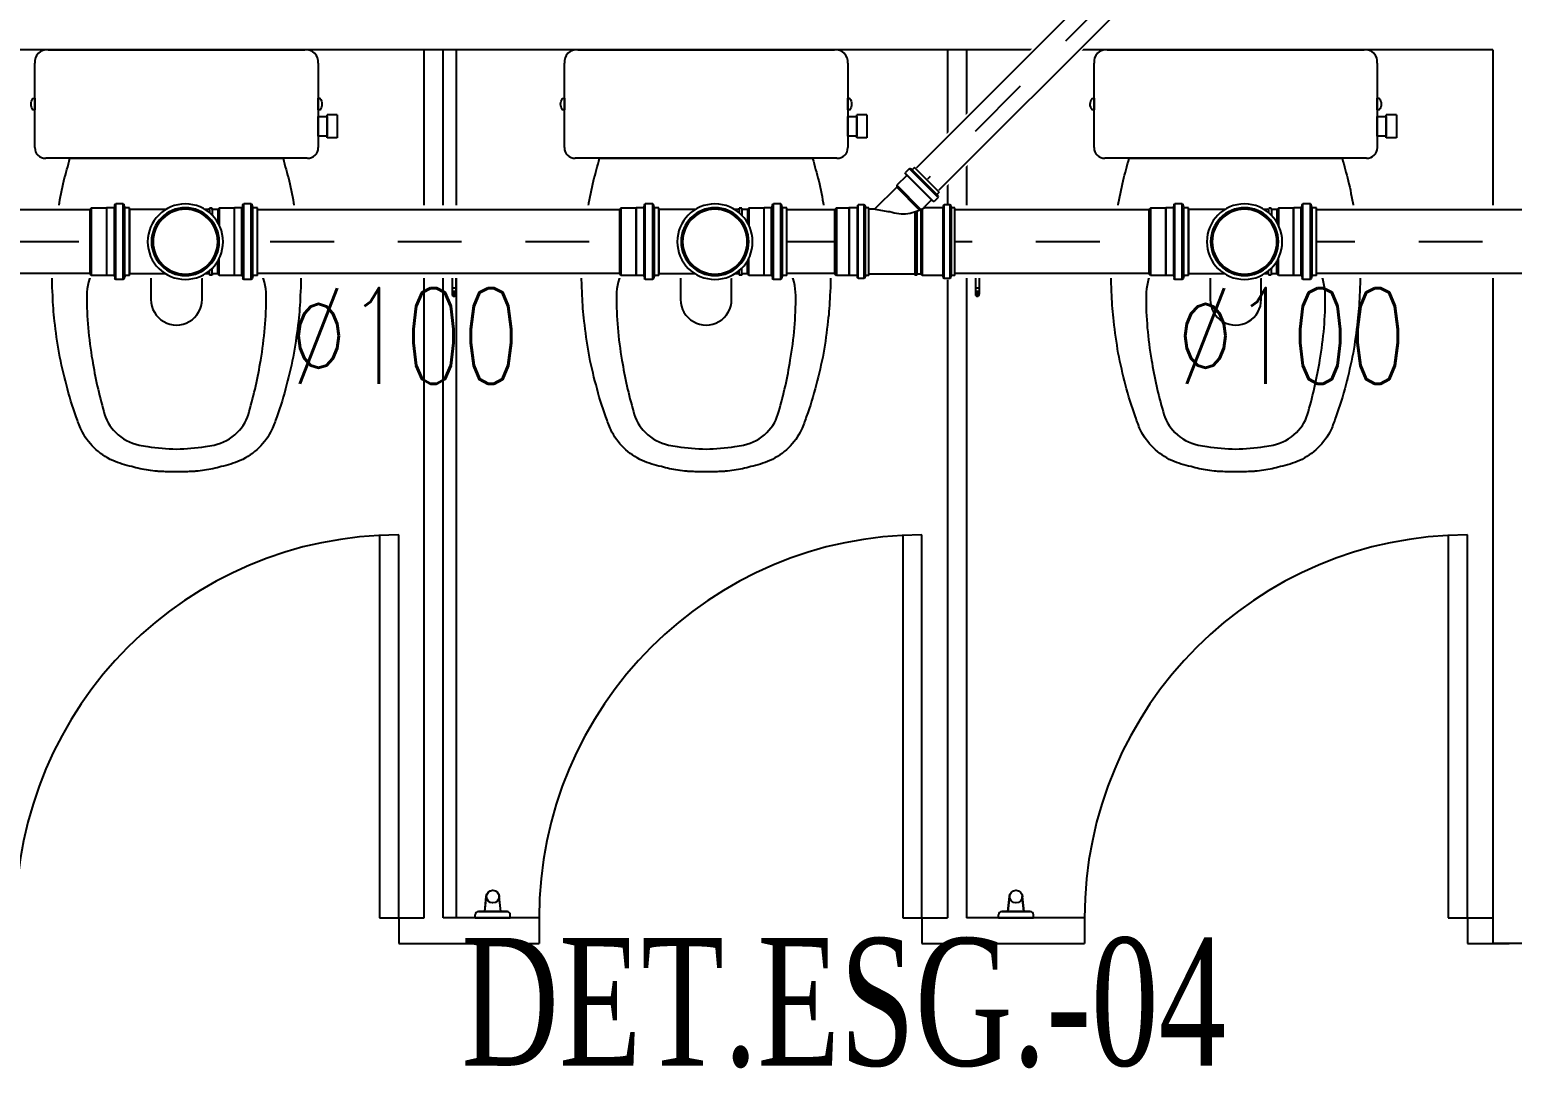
# Model space of a CAD drawing. Header units: inches. Extents: x 542787 to 543192, y 9574025 to 9574373.
# Drawn here: x 543039.103 to 543041.426, y 9574108.104 to 9574109.732 of the extents above; entities that cross this region are included whole.
import ezdxf
from ezdxf.enums import TextEntityAlignment as Align

# ---------------------------------------------------------------- set-up
doc = ezdxf.new("R2010")
doc.units = ezdxf.units.IN
doc.header["$MEASUREMENT"] = 0
doc.linetypes.add('DASHDOT', pattern=[1, 0.5, -0.25, 0, -0.25])
for name, color, linetype in [('EIXO', 8, 'Continuous'), ('I-ARQ', 8, 'Continuous'), ('I-ESGOTO', 6, 'Continuous'), ('I-NORMO_INST', 4, 'Continuous')]:
    doc.layers.add(name, color=color, linetype=linetype)
doc.styles.add('125', font='ROMANS.SHX', dxfattribs={"width": 0.7, "height": 0.25})
doc.styles.add('TITULO', font='times.ttf')

# ---------------------------------------------------------------- blocks, each defined once
blk = doc.blocks.new('*U158')
at = {"color": 2}
blk.add_wipeout([(0.0201, 0.0201), (1.4558, -1.4155), (1.4155, -1.4558), (-0.0201, -0.0201)], dxfattribs=at)
for p, q in [((0.0177, 0.0177), (1.4533, -1.418)), ((-0.0177, -0.0177), (1.418, -1.4533))]:
    blk.add_line(p, q)
at = {"layer": 'EIXO', "linetype": 'DASHDOT', "ltscale": 0.01}
blk.add_line((0, 0), (1.4356, -1.4356), dxfattribs=at)
blk = doc.blocks.new('*U162')
at = {"color": 2}
blk.add_wipeout([(0, 0.0569), (1.8134, 0.0569), (1.8134, -0.0569), (0, -0.0569)], dxfattribs=at)
for p, q in [((0, 0.05), (1.8134, 0.05)), ((0, -0.05), (1.8134, -0.05))]:
    blk.add_line(p, q)
at = {"layer": 'EIXO', "linetype": 'DASHDOT', "ltscale": 0.01}
blk.add_line((0, 0), (1.8134, 0), dxfattribs=at)
blk = doc.blocks.new('*U163')
at = {"color": 2}
blk.add_wipeout([(0, 0.0569), (5.4573, 0.0569), (5.4573, -0.0569), (0, -0.0569)], dxfattribs=at)
for p, q in [((0, 0.05), (5.4573, 0.05)), ((0, -0.05), (5.4573, -0.05))]:
    blk.add_line(p, q)
at = {"layer": 'EIXO', "linetype": 'DASHDOT', "ltscale": 0.01}
blk.add_line((0, 0), (5.4573, 0), dxfattribs=at)
blk = doc.blocks.new('A$C125A11A8')
for p, q in [((0, -0.0531), (0, 0.0531)), ((0, 0.0531), (0.0061, 0.0531)), ((0.0074, 0.0541), (0.0084, 0.0581)), ((0.0097, 0.0591), (0.0214, 0.0591)), ((0.0097, -0.0577), (0.0097, 0.0577)), ((0.0214, -0.0577), (0.0214, 0.0577)), ((0.023, 0.0543), (0.0227, 0.0578)), ((0.0244, 0.0531), (0.0357, 0.0531)), ((0.0244, -0.0531), (0.0244, 0.0531)), ((0.0357, -0.0531), (0.0357, 0.0531)), ((0.0357, 0.0531), (0.036, 0.0527)), ((0.036, 0.0527), (0.0597, 0.0527)), ((0.0597, 0.0527), (0.0597, 0.0255)), ((0.0597, 0.0527), (0.0621, 0.0503)), ((0.0621, 0.0503), (0.0709, 0.0503)), ((0.0709, 0.0503), (0.071, 0.0523)), ((0.0709, 0.0503), (0.0709, 0.0415)), ((0.071, 0.0523), (0.075, 0.0523)), ((0.0751, 0.0503), (0.075, 0.0523)), ((0.0751, 0.0503), (0.082, 0.0503)), ((0.0751, 0.0503), (0.0751, 0.0454)), ((0.1438, 0.0503), (0.2007, 0.0503)), ((0.2007, -0.0531), (0.2007, 0.0531)), ((0.2007, 0.0531), (0.2067, 0.0531)), ((0.208, 0.0541), (0.2091, 0.0581)), ((0.2104, 0.0591), (0.2221, 0.0591)), ((0.2104, -0.0577), (0.2104, 0.0577)), ((0.2221, -0.0577), (0.2221, 0.0577)), ((0.2237, 0.0543), (0.2234, 0.0578)), ((0.225, 0.0531), (0.2363, 0.0531)), ((0.2363, 0.0531), (0.2367, 0.0527)), ((0.2367, 0.0527), (0.2603, 0.0527)), ((0.2603, 0.0527), (0.2627, 0.0503)), ((0.2627, 0.0503), (0.2627, -0.0503)), ((0.0597, -0.0527), (0.0597, -0.0255)), ((0.0709, -0.0503), (0.0709, -0.0415)), ((0.0751, -0.0503), (0.0751, -0.0454)), ((0, -0.0531), (0.0061, -0.0531)), ((0.0074, -0.0541), (0.0084, -0.0581)), ((0.0097, -0.0591), (0.0214, -0.0591)), ((0.023, -0.0543), (0.0227, -0.0578)), ((0.0244, -0.0531), (0.0357, -0.0531)), ((0.0357, -0.0531), (0.036, -0.0527)), ((0.036, -0.0527), (0.0597, -0.0527)), ((0.0597, -0.0527), (0.0621, -0.0503)), ((0.0621, -0.0503), (0.0709, -0.0503)), ((0.0709, -0.0503), (0.071, -0.0523)), ((0.071, -0.0523), (0.075, -0.0523)), ((0.0751, -0.0503), (0.075, -0.0523)), ((0.0751, -0.0503), (0.082, -0.0503)), ((0.1438, -0.0503), (0.2007, -0.0503)), ((0.2007, -0.0531), (0.2067, -0.0531)), ((0.208, -0.0541), (0.2091, -0.0581)), ((0.2104, -0.0591), (0.2221, -0.0591)), ((0.2237, -0.0543), (0.2234, -0.0578)), ((0.225, -0.0531), (0.2363, -0.0531)), ((0.2363, -0.0531), (0.2367, -0.0527)), ((0.2367, -0.0527), (0.2603, -0.0527)), ((0.2603, -0.0527), (0.2627, -0.0503))]:
    blk.add_line(p, q)
at = {"color": 8}
for p, q in [((0.0071, -0.0531), (0.0071, 0.0531)), ((0.0231, -0.0531), (0.0231, 0.0531)), ((0.036, -0.0527), (0.036, 0.0527)), ((0.0621, 0.0503), (0.0621, 0.03)), ((0.2007, 0.0503), (0.2007, -0.0503)), ((0.2007, 0.0503), (0.2007, -0.0503)), ((0.2078, -0.0531), (0.2078, 0.0531)), ((0.2238, -0.0531), (0.2238, 0.0531)), ((0.2363, 0.0531), (0.2363, -0.0531)), ((0.2367, 0.0527), (0.2367, -0.0527)), ((0.2603, 0.0527), (0.2603, -0.0527)), ((0.0621, -0.0503), (0.0621, -0.03))]:
    blk.add_line(p, q, dxfattribs=at)
for radius in [0.0591, 0.0507]:
    blk.add_circle((0.1129, 0), radius)
blk.add_circle((0.1129, 0), 0.0531, dxfattribs=at)
for centre, start, end in [((0.0061, 0.0544), 270, 345), ((0.0097, 0.0577), 90, 165), ((0.0214, 0.0577), 5, 90), ((0.0244, 0.0544), 185, 270), ((0.2067, 0.0544), 270, 345), ((0.2104, 0.0577), 90, 165), ((0.2221, 0.0577), 5, 90), ((0.225, 0.0544), 185, 270), ((0.0061, -0.0544), 15, 90), ((0.0097, -0.0577), 195, 270), ((0.0214, -0.0577), 270, 355), ((0.0244, -0.0544), 90, 175), ((0.2067, -0.0544), 15, 90), ((0.2104, -0.0577), 195, 270), ((0.2221, -0.0577), 270, 355), ((0.225, -0.0544), 90, 175)]:
    blk.add_arc(centre, 0.00133, start, end)
blk = doc.blocks.new('te100100')
at = {"color": 2}
blk.add_wipeout([(0.1503, -0.0577), (0.1267, -0.0577), (0.1263, -0.058), (0.116, -0.058), (0.1159, -0.0588), (0.1103, -0.064), (0.0986, -0.064), (0.0931, -0.0598), (0.0926, -0.058), (0.0845, -0.058), (0.0845, -0.0553), (0.0333, -0.0553), (0.0015, -0.0653), (-0.0327, -0.0553), (-0.0329, -0.0573), (-0.0447, -0.0573), (-0.0449, -0.0553), (-0.0479, -0.0553), (-0.0503, -0.0577), (-0.074, -0.0577), (-0.0743, -0.058), (-0.0847, -0.058), (-0.0848, -0.0588), (-0.0904, -0.064), (-0.1021, -0.064), (-0.1075, -0.0598), (-0.108, -0.058), (-0.1118, -0.058), (-0.1118, 0.0568), (-0.108, 0.0568), (-0.1075, 0.0586), (-0.1021, 0.0628), (-0.0904, 0.0628), (-0.0848, 0.0576), (-0.0847, 0.0568), (-0.0743, 0.0568), (-0.074, 0.0565), (-0.0503, 0.0565), (-0.0479, 0.0541), (-0.0449, 0.0541), (-0.0447, 0.0561), (-0.0329, 0.0561), (-0.0327, 0.0541), (0.0001, 0.0633), (0.0333, 0.0541), (0.0845, 0.0541), (0.0845, 0.0568), (0.0926, 0.0568), (0.0931, 0.0586), (0.0986, 0.0628), (0.1103, 0.0628), (0.1159, 0.0576), (0.116, 0.0568), (0.1263, 0.0568), (0.1267, 0.0565), (0.1503, 0.0565), (0.1509, 0.0515), (0.1509, -0.0527)], dxfattribs=at)
blk.add_blockref('A$C125A11A8', (-0.1118, -0.0006), dxfattribs=at)
blk = doc.blocks.new('*U177')
at = {"color": 2}
blk.add_wipeout([(0.0546, 0.0258), (0.0549, 0.0256), (0.0549, 0.0134), (0.0593, 0.013), (0.0593, -0.0009), (0.0549, -0.002), (0.0549, -0.0076), (0.0524, -0.0076), (0.0524, -0.0765), (0.0539, -0.0766), (0.0539, -0.0825), (0.0524, -0.0827), (0.0524, -0.0867), (0.0549, -0.0892), (0.0549, -0.1211), (0.0593, -0.1215), (0.0593, -0.1354), (0.0549, -0.1365), (0.0549, -0.1421), (-0.0549, -0.1421), (-0.0549, -0.1365), (-0.0593, -0.1354), (-0.0593, -0.1215), (-0.0549, -0.1211), (-0.0549, -0.0959), (-0.0632, -0.1042), (-0.0603, -0.1076), (-0.0697, -0.1169), (-0.0736, -0.1146), (-0.0775, -0.1185), (-0.1185, -0.0775), (-0.1146, -0.0736), (-0.1169, -0.0697), (-0.1076, -0.0603), (-0.1042, -0.0632), (-0.0889, -0.0479), (-0.0861, -0.0479), (-0.0524, -0.0143), (-0.0524, -0.0076), (-0.0549, -0.0076), (-0.0549, -0.002), (-0.0593, -0.0009), (-0.0593, 0.013), (-0.0549, 0.0134), (-0.0549, 0.0256), (-0.0546, 0.0258), (-0.0546, 0.0456), (-0.0515, 0.0487), (0.0515, 0.0487), (0.0546, 0.0456)], dxfattribs=at)
for p, q in [((-0.053, 0.0449), (-0.0508, 0.0471)), ((0.0508, 0.0471), (-0.0508, 0.0471)), ((0.053, 0.0449), (0.0508, 0.0471)), ((-0.0533, 0.0249), (-0.053, 0.0252)), ((-0.0533, 0.0128), (-0.0533, 0.0249)), ((-0.053, 0.0449), (-0.053, 0.0252)), ((0.053, 0.0252), (0.053, 0.0449)), ((0.0532, 0.0249), (0.053, 0.0252)), ((0.0532, 0.0128), (0.0532, 0.0249)), ((-0.0577, 0.0012), (-0.0577, 0.0106)), ((-0.0569, 0.0002), (-0.054, -0.0006)), ((-0.0567, 0.0116), (-0.0542, 0.0118)), ((0.0566, 0.0106), (-0.0567, 0.0106)), ((0.0566, 0.0012), (-0.0567, 0.0012)), ((0.0569, 0.0002), (0.054, -0.0006)), ((0.0567, 0.0116), (0.0542, 0.0118)), ((0.0576, 0.0012), (0.0576, 0.0106)), ((-0.0854, -0.0496), (-0.0508, -0.0149)), ((-0.0533, -0.006), (-0.0533, -0.0016)), ((0.0532, -0.006), (-0.0533, -0.006)), ((-0.0508, -0.0149), (-0.0508, -0.006)), ((0.0508, -0.078), (0.0508, -0.006)), ((0.0532, -0.006), (0.0532, -0.0016)), ((-0.1144, -0.0694), (-0.1082, -0.0632)), ((-0.0634, -0.1069), (-0.1069, -0.0634)), ((-0.1068, -0.0631), (-0.1048, -0.0648)), ((-0.1034, -0.0648), (-0.0883, -0.0496)), ((-0.0883, -0.0496), (-0.0505, -0.0873)), ((-0.0883, -0.0496), (-0.0854, -0.0496)), ((-0.1162, -0.0775), (-0.1131, -0.0745)), ((-0.0775, -0.1162), (-0.1162, -0.0775)), ((-0.1145, -0.0706), (-0.113, -0.0733)), ((-0.0701, -0.1136), (-0.1136, -0.0701)), ((-0.0518, -0.0898), (0.0532, -0.0898)), ((-0.048, -0.0812), (0.0508, -0.0812)), ((-0.0479, -0.0811), (0.0523, -0.0811)), ((-0.0469, -0.078), (0.0508, -0.078)), ((-0.0469, -0.0781), (0.0523, -0.0781)), ((0.0508, -0.078), (0.0523, -0.0781)), ((0.0508, -0.0812), (0.0523, -0.0811)), ((0.0508, -0.0874), (0.0508, -0.0812)), ((0.0532, -0.0898), (0.0508, -0.0874)), ((0.0523, -0.0811), (0.0523, -0.0781)), ((0.0532, -0.1217), (0.0532, -0.0898)), ((-0.0775, -0.1162), (-0.0745, -0.1131)), ((-0.0706, -0.1145), (-0.0733, -0.113)), ((-0.0694, -0.1144), (-0.0632, -0.1082)), ((-0.0648, -0.1034), (-0.055, -0.0936)), ((-0.0631, -0.1068), (-0.0648, -0.1048)), ((-0.0533, -0.1217), (-0.0533, -0.0943)), ((-0.0577, -0.1333), (-0.0577, -0.1239)), ((-0.0569, -0.1343), (-0.054, -0.1351)), ((-0.0567, -0.1229), (-0.0542, -0.1227)), ((0.0566, -0.1239), (-0.0567, -0.1239)), ((0.0566, -0.1333), (-0.0567, -0.1333)), ((-0.0533, -0.1405), (-0.0533, -0.1361)), ((0.0532, -0.1405), (0.0532, -0.1361)), ((0.0569, -0.1343), (0.054, -0.1351)), ((0.0567, -0.1229), (0.0542, -0.1227)), ((0.0576, -0.1333), (0.0576, -0.1239)), ((0.0532, -0.1405), (-0.0533, -0.1405))]:
    blk.add_line(p, q)
at = {"color": 8}
for p, q in [((-0.0533, 0.0249), (0.0532, 0.0249)), ((-0.053, 0.0449), (0.053, 0.0449)), ((-0.053, 0.0252), (0.053, 0.0252)), ((0.0532, 0.0119), (-0.0533, 0.0119)), ((0.0532, -0.0008), (-0.0533, -0.0008)), ((0.0508, -0.006), (-0.0508, -0.006)), ((-0.0654, -0.1041), (-0.1041, -0.0654)), ((-0.0496, -0.0853), (-0.0854, -0.0496)), ((-0.0739, -0.1126), (-0.1126, -0.0739)), ((-0.0506, -0.0874), (0.0508, -0.0874)), ((0.0532, -0.1226), (-0.0533, -0.1226)), ((0.0532, -0.1353), (-0.0533, -0.1353))]:
    blk.add_line(p, q, dxfattribs=at)
blk.add_lwpolyline([(-0.0512, -0.0158, -0.013476), (-0.0471, -0.0389, -0.106485), (-0.0442, -0.0672, -0.09207), (-0.0538, -0.0935, -0.112954)], format="xyb")
blk.add_lwpolyline([(-0.0506, -0.0874), (-0.0504, -0.0874), (-0.0505, -0.0873, -0.000362)], format="xyb", close=True)
for centre, start, end in [((-0.0567, 0.0106), 95, 180), ((-0.0567, 0.0012), 180, 255), ((-0.0543, 0.0128), 275, 360), ((0.0542, 0.0128), 180, 265), ((0.0566, 0.0106), 360, 85), ((0.0566, 0.0012), 285, 360), ((-0.0543, -0.0016), 360, 75), ((-0.0518, -0.0149), 304.2682, 360), ((0.0542, -0.0016), 105, 180), ((-0.1136, -0.0701), 135, 210), ((-0.1074, -0.0639), 50, 135), ((-0.1041, -0.0641), 230, 315), ((-0.1138, -0.0738), 315, 30), ((-0.0738, -0.1138), 60, 135), ((-0.0701, -0.1136), 240, 315), ((-0.0641, -0.1041), 135, 220), ((-0.0639, -0.1074), 315, 40), ((-0.0543, -0.0943), 360, 135), ((-0.0567, -0.1239), 95, 180), ((-0.0567, -0.1333), 180, 255), ((-0.0543, -0.1217), 275, 360), ((-0.0543, -0.1361), 360, 75), ((0.0542, -0.1217), 180, 265), ((0.0542, -0.1361), 105, 180), ((0.0566, -0.1239), 360, 85), ((0.0566, -0.1333), 285, 360)]:
    blk.add_arc(centre, 0.001, start, end)

msp = doc.modelspace()

# ---------------------------------------------------------------- linework, layer by layer
at = {"layer": 'I-ARQ'}
for p, q in [((543041.396, 9574109.7001), (543038.921, 9574109.7001)), ((543039.1316, 9574109.7001), (543039.534, 9574109.7001)), ((543039.721, 9574108.3401), (543039.721, 9574109.7001)), ((543039.751, 9574108.3401), (543039.751, 9574109.7001)), ((543039.771, 9574109.7001), (543039.771, 9574108.3401)), ((543039.9616, 9574109.7001), (543040.364, 9574109.7001)), ((543040.541, 9574109.7001), (543040.541, 9574108.3401)), ((543040.571, 9574109.7001), (543040.571, 9574108.3401)), ((543040.7916, 9574109.7001), (543041.194, 9574109.7001)), ((543041.396, 9574109.7001), (543041.396, 9574108.3401)), ((543039.1108, 9574109.5469), (543039.1108, 9574109.6793)), ((543039.5548, 9574109.6793), (543039.5548, 9574109.5469)), ((543039.9408, 9574109.5469), (543039.9408, 9574109.6793)), ((543040.3848, 9574109.6793), (543040.3848, 9574109.5469)), ((543040.7708, 9574109.5469), (543040.7708, 9574109.6793)), ((543041.2148, 9574109.6793), (543041.2148, 9574109.5469)), ((543039.5378, 9574109.5301), (543039.1278, 9574109.5301)), ((543040.3678, 9574109.5301), (543039.9578, 9574109.5301)), ((543041.1978, 9574109.5301), (543040.7878, 9574109.5301)), ((543039.7648, 9574109.4378), (543039.7648, 9574109.4117)), ((543039.7648, 9574109.434), (543039.7708, 9574109.434)), ((543039.7648, 9574109.4319), (543039.7708, 9574109.4319)), ((543039.7648, 9574109.4278), (543039.7708, 9574109.4278)), ((543039.7708, 9574109.4378), (543039.7708, 9574109.4117)), ((543040.5848, 9574109.4378), (543040.5848, 9574109.4117)), ((543040.5848, 9574109.434), (543040.5908, 9574109.434)), ((543040.5848, 9574109.4319), (543040.5908, 9574109.4319)), ((543040.5848, 9574109.4278), (543040.5908, 9574109.4278)), ((543040.5908, 9574109.4378), (543040.5908, 9574109.4117)), ((543039.7531, 9574109.3851), (543039.7531, 9574109.4151)), ((543039.7825, 9574109.4117), (543039.7531, 9574109.4117)), ((543039.7825, 9574109.3872), (543039.7825, 9574109.413)), ((543039.786, 9574109.3872), (543039.786, 9574109.413)), ((543040.5731, 9574109.3851), (543040.5731, 9574109.4151)), ((543040.6025, 9574109.4117), (543040.5731, 9574109.4117)), ((543040.6025, 9574109.3872), (543040.6025, 9574109.413)), ((543040.606, 9574109.3872), (543040.606, 9574109.413)), ((543039.7825, 9574109.3885), (543039.7531, 9574109.3885)), ((543039.7648, 9574109.3885), (543039.7648, 9574109.3171)), ((543039.7708, 9574109.3885), (543039.7708, 9574109.3171)), ((543040.6025, 9574109.3885), (543040.5731, 9574109.3885)), ((543040.5848, 9574109.3885), (543040.5848, 9574109.3171)), ((543040.5908, 9574109.3885), (543040.5908, 9574109.3171)), ((543039.7648, 9574109.3271), (543039.7708, 9574109.3271)), ((543039.7648, 9574109.3221), (543039.7708, 9574109.3221)), ((543039.7648, 9574109.3188), (543039.7708, 9574109.3188)), ((543039.7649, 9574109.3163), (543039.7706, 9574109.3163)), ((543040.5848, 9574109.3271), (543040.5908, 9574109.3271)), ((543040.5848, 9574109.3221), (543040.5908, 9574109.3221)), ((543040.5848, 9574109.3188), (543040.5908, 9574109.3188)), ((543040.5849, 9574109.3163), (543040.5906, 9574109.3163)), ((543039.651, 9574108.9401), (543039.651, 9574108.3401)), ((543039.681, 9574108.3401), (543039.681, 9574108.9401)), ((543040.471, 9574108.9401), (543040.471, 9574108.3401)), ((543040.501, 9574108.3401), (543040.501, 9574108.9401)), ((543041.326, 9574108.9401), (543041.326, 9574108.3401)), ((543041.356, 9574108.3401), (543041.356, 9574108.9401)), ((543039.8158, 9574108.3501), (543039.8183, 9574108.3736)), ((543039.8162, 9574108.3501), (543039.8187, 9574108.3736)), ((543039.8409, 9574108.3501), (543039.8383, 9574108.3736)), ((543039.8412, 9574108.3501), (543039.8387, 9574108.3736)), ((543040.6358, 9574108.3501), (543040.6383, 9574108.3736)), ((543040.6362, 9574108.3501), (543040.6387, 9574108.3736)), ((543040.6609, 9574108.3501), (543040.6583, 9574108.3736)), ((543040.6612, 9574108.3501), (543040.6587, 9574108.3736)), ((543039.651, 9574108.3401), (543039.681, 9574108.3401)), ((543039.681, 9574108.3401), (543039.681, 9574108.3001)), ((543039.681, 9574108.3401), (543039.721, 9574108.3401)), ((543039.901, 9574108.3401), (543039.751, 9574108.3401)), ((543039.8011, 9574108.3401), (543039.8011, 9574108.3451)), ((543039.8011, 9574108.3401), (543039.8011, 9574108.3451)), ((543039.8011, 9574108.3401), (543039.8559, 9574108.3401)), ((543039.8559, 9574108.3401), (543039.8011, 9574108.3401)), ((543039.8061, 9574108.3501), (543039.8509, 9574108.3501)), ((543039.8509, 9574108.3501), (543039.8061, 9574108.3501)), ((543039.8559, 9574108.3401), (543039.8559, 9574108.3451)), ((543039.8559, 9574108.3401), (543039.8559, 9574108.3451)), ((543039.901, 9574108.3401), (543039.901, 9574108.3001)), ((543040.471, 9574108.3401), (543040.501, 9574108.3401)), ((543040.501, 9574108.3401), (543040.501, 9574108.3001)), ((543040.501, 9574108.3401), (543040.541, 9574108.3401)), ((543040.756, 9574108.3401), (543040.571, 9574108.3401)), ((543040.6211, 9574108.3401), (543040.6211, 9574108.3451)), ((543040.6211, 9574108.3401), (543040.6211, 9574108.3451)), ((543040.6211, 9574108.3401), (543040.6759, 9574108.3401)), ((543040.6759, 9574108.3401), (543040.6211, 9574108.3401)), ((543040.6261, 9574108.3501), (543040.6709, 9574108.3501)), ((543040.6709, 9574108.3501), (543040.6261, 9574108.3501)), ((543040.6759, 9574108.3401), (543040.6759, 9574108.3451)), ((543040.6759, 9574108.3401), (543040.6759, 9574108.3451)), ((543040.756, 9574108.3401), (543040.756, 9574108.3001)), ((543041.326, 9574108.3401), (543041.356, 9574108.3401)), ((543041.356, 9574108.3401), (543041.356, 9574108.3001)), ((543041.356, 9574108.3401), (543041.396, 9574108.3401)), ((543041.396, 9574108.3501), (543041.396, 9574108.3401)), ((543041.396, 9574108.3401), (543041.396, 9574108.3401)), ((543041.396, 9574108.3401), (543041.396, 9574108.3001)), ((543039.681, 9574108.3001), (543039.721, 9574108.3001)), ((543039.721, 9574108.3001), (543039.751, 9574108.3001)), ((543039.741, 9574108.3001), (543039.901, 9574108.3001)), ((543040.501, 9574108.3001), (543040.541, 9574108.3001)), ((543040.541, 9574108.3001), (543040.571, 9574108.3001)), ((543040.541, 9574108.3001), (543040.571, 9574108.3001)), ((543040.566, 9574108.3001), (543040.756, 9574108.3001)), ((543041.356, 9574108.3001), (543041.366, 9574108.3001)), ((543041.366, 9574108.3001), (543041.396, 9574108.3001)), ((543041.366, 9574108.3001), (543041.396, 9574108.3001)), ((543041.391, 9574108.3001), (543041.396, 9574108.3001)), ((543041.3913, 9574108.3001), (543041.4213, 9574108.3001)), ((543045.091, 9574108.3001), (543041.396, 9574108.3001))]:
    msp.add_line(p, q, dxfattribs=at)
at = {"layer": 'I-ARQ', "linetype": 'ByBlock'}
for p, q in [((543039.5848, 9574109.5981), (543039.5688, 9574109.5981)), ((543039.5688, 9574109.5621), (543039.5688, 9574109.5981)), ((543039.5848, 9574109.5981), (543039.5848, 9574109.5621)), ((543040.4148, 9574109.5981), (543040.3988, 9574109.5981)), ((543040.3988, 9574109.5621), (543040.3988, 9574109.5981)), ((543040.4148, 9574109.5981), (543040.4148, 9574109.5621)), ((543041.2448, 9574109.5981), (543041.2288, 9574109.5981)), ((543041.2288, 9574109.5621), (543041.2288, 9574109.5981)), ((543041.2448, 9574109.5981), (543041.2448, 9574109.5621)), ((543039.5848, 9574109.5621), (543039.5688, 9574109.5621)), ((543040.4148, 9574109.5621), (543040.3988, 9574109.5621)), ((543041.2448, 9574109.5621), (543041.2288, 9574109.5621))]:
    msp.add_line(p, q, dxfattribs=at)
for points in [[(543039.1108, 9574109.6241), (543039.1108, 9574109.6061), (543039.1079, 9574109.6061, -0.197763), (543039.1078, 9574109.6062, -0.161404), (543039.1048, 9574109.6152, -0.158802), (543039.1078, 9574109.624, -0.197763), (543039.1079, 9574109.6241)], [(543039.5577, 9574109.6241, -0.197763), (543039.5579, 9574109.624, -0.15883), (543039.5608, 9574109.6152, -0.161377), (543039.5579, 9574109.6062, -0.197763), (543039.5577, 9574109.6061), (543039.5548, 9574109.6061), (543039.5548, 9574109.6241)], [(543039.9408, 9574109.6241), (543039.9408, 9574109.6061), (543039.9379, 9574109.6061, -0.197763), (543039.9378, 9574109.6062, -0.161404), (543039.9348, 9574109.6152, -0.158802), (543039.9378, 9574109.624, -0.197763), (543039.9379, 9574109.6241)], [(543040.3877, 9574109.6241, -0.197763), (543040.3879, 9574109.624, -0.15883), (543040.3908, 9574109.6152, -0.161377), (543040.3879, 9574109.6062, -0.197763), (543040.3877, 9574109.6061), (543040.3848, 9574109.6061), (543040.3848, 9574109.6241)], [(543040.7708, 9574109.6241), (543040.7708, 9574109.6061), (543040.7679, 9574109.6061, -0.197763), (543040.7678, 9574109.6062, -0.161404), (543040.7648, 9574109.6152, -0.158802), (543040.7678, 9574109.624, -0.197763), (543040.7679, 9574109.6241)], [(543041.2177, 9574109.6241, -0.197763), (543041.2179, 9574109.624, -0.15883), (543041.2208, 9574109.6152, -0.161377), (543041.2179, 9574109.6062, -0.197763), (543041.2177, 9574109.6061), (543041.2148, 9574109.6061), (543041.2148, 9574109.6241)]]:
    msp.add_lwpolyline(points, format="xyb", close=True, dxfattribs=at)
for points in [[(543039.5688, 9574109.5956), (543039.5688, 9574109.5646), (543039.5548, 9574109.5646), (543039.5548, 9574109.5956)], [(543040.3988, 9574109.5956), (543040.3988, 9574109.5646), (543040.3848, 9574109.5646), (543040.3848, 9574109.5956)], [(543041.2288, 9574109.5956), (543041.2288, 9574109.5646), (543041.2148, 9574109.5646), (543041.2148, 9574109.5956)]]:
    msp.add_lwpolyline(points, close=True, dxfattribs=at)
at = {"layer": 'I-ARQ'}
for points in [[(543039.4998, 9574109.5301, 0.003882), (543039.5093, 9574109.4951, -0.024258), (543039.5233, 9574109.4151, -0.02486), (543039.5273, 9574109.3651, -0.033324), (543039.5268, 9574109.3151, -0.02486), (543039.5238, 9574109.2751, -0.012268), (543039.5168, 9574109.2251, -0.015806), (543039.5053, 9574109.1751, -0.026699), (543039.4898, 9574109.1251, -0.021919), (543039.4823, 9574109.1051, -0.174675), (543039.4328, 9574109.0566, -0.045452), (543039.4028, 9574109.0471, -0.022856), (543039.39, 9574109.0439, -0.041289), (543039.3632, 9574109.0399, -0.039166), (543039.3575, 9574109.0395, -0.012899), (543039.3557, 9574109.0395, -0.04333), (543039.3328, 9574109.0391, -0.04333), (543039.31, 9574109.0395, -0.052091), (543039.3024, 9574109.0399, -0.041289), (543039.2757, 9574109.0439, -0.022856), (543039.2628, 9574109.0471, -0.045452), (543039.2328, 9574109.0566, -0.174675), (543039.1833, 9574109.1051, -0.021919), (543039.1758, 9574109.1251, -0.026699), (543039.1603, 9574109.1751, -0.015806), (543039.1488, 9574109.2251, -0.012268), (543039.1418, 9574109.2751, -0.02486), (543039.1388, 9574109.3151, -0.033324), (543039.1383, 9574109.3651, -0.02486), (543039.1423, 9574109.4151, -0.024258), (543039.1563, 9574109.4951, 0.003882), (543039.1658, 9574109.5301)], [(543040.3298, 9574109.5301, 0.003882), (543040.3393, 9574109.4951, -0.024258), (543040.3533, 9574109.4151, -0.02486), (543040.3573, 9574109.3651, -0.033324), (543040.3568, 9574109.3151, -0.02486), (543040.3538, 9574109.2751, -0.012268), (543040.3468, 9574109.2251, -0.015806), (543040.3353, 9574109.1751, -0.026699), (543040.3198, 9574109.1251, -0.021919), (543040.3123, 9574109.1051, -0.174675), (543040.2628, 9574109.0566, -0.045452), (543040.2328, 9574109.0471, -0.022856), (543040.22, 9574109.0439, -0.041289), (543040.1932, 9574109.0399, -0.039166), (543040.1875, 9574109.0395, -0.012899), (543040.1857, 9574109.0395, -0.04333), (543040.1628, 9574109.0391, -0.04333), (543040.14, 9574109.0395, -0.052091), (543040.1324, 9574109.0399, -0.041289), (543040.1057, 9574109.0439, -0.022856), (543040.0928, 9574109.0471, -0.045452), (543040.0628, 9574109.0566, -0.174675), (543040.0133, 9574109.1051, -0.021919), (543040.0058, 9574109.1251, -0.026699), (543039.9903, 9574109.1751, -0.015806), (543039.9788, 9574109.2251, -0.012268), (543039.9718, 9574109.2751, -0.02486), (543039.9688, 9574109.3151, -0.033324), (543039.9683, 9574109.3651, -0.02486), (543039.9723, 9574109.4151, -0.024258), (543039.9863, 9574109.4951, 0.003882), (543039.9958, 9574109.5301)], [(543041.1598, 9574109.5301, 0.003882), (543041.1693, 9574109.4951, -0.024258), (543041.1833, 9574109.4151, -0.02486), (543041.1873, 9574109.3651, -0.033324), (543041.1868, 9574109.3151, -0.02486), (543041.1838, 9574109.2751, -0.012268), (543041.1768, 9574109.2251, -0.015806), (543041.1653, 9574109.1751, -0.026699), (543041.1498, 9574109.1251, -0.021919), (543041.1423, 9574109.1051, -0.174675), (543041.0928, 9574109.0566, -0.045452), (543041.0628, 9574109.0471, -0.022856), (543041.05, 9574109.0439, -0.041289), (543041.0232, 9574109.0399, -0.039166), (543041.0175, 9574109.0395, -0.012899), (543041.0157, 9574109.0395, -0.04333), (543040.9928, 9574109.0391, -0.04333), (543040.97, 9574109.0395, -0.052091), (543040.9624, 9574109.0399, -0.041289), (543040.9357, 9574109.0439, -0.022856), (543040.9228, 9574109.0471, -0.045452), (543040.8928, 9574109.0566, -0.174675), (543040.8433, 9574109.1051, -0.021919), (543040.8358, 9574109.1251, -0.026699), (543040.8203, 9574109.1751, -0.015806), (543040.8088, 9574109.2251, -0.012268), (543040.8018, 9574109.2751, -0.02486), (543040.7988, 9574109.3151, -0.033324), (543040.7983, 9574109.3651, -0.02486), (543040.8023, 9574109.4151, -0.024258), (543040.8163, 9574109.4951, 0.003882), (543040.8258, 9574109.5301)], [(543039.2293, 9574109.3874, 0.234638), (543039.1923, 9574109.3152, 0.044666), (543039.2009, 9574109.2141, 0.031515), (543039.219, 9574109.1336, 0.151063), (543039.2376, 9574109.1008, 0.148094), (543039.2741, 9574109.0809, 0.031073), (543039.2877, 9574109.0787, 0.035055), (543039.3328, 9574109.0746, 0.035055), (543039.378, 9574109.0787, 0.031073), (543039.3916, 9574109.0809, 0.148094), (543039.428, 9574109.1008, 0.151063), (543039.4467, 9574109.1336, 0.031515), (543039.4648, 9574109.2141, 0.044666), (543039.4733, 9574109.3152, 0.234638), (543039.4364, 9574109.3874, 0.129345), (543039.3937, 9574109.4046, 0.041331), (543039.3328, 9574109.4091, 0.041331), (543039.272, 9574109.4046, 0.129345)], [(543040.0593, 9574109.3874, 0.234638), (543040.0223, 9574109.3152, 0.044666), (543040.0309, 9574109.2141, 0.031515), (543040.049, 9574109.1336, 0.151063), (543040.0676, 9574109.1008, 0.148094), (543040.1041, 9574109.0809, 0.031073), (543040.1177, 9574109.0787, 0.035055), (543040.1628, 9574109.0746, 0.035055), (543040.208, 9574109.0787, 0.031073), (543040.2216, 9574109.0809, 0.148094), (543040.258, 9574109.1008, 0.151063), (543040.2767, 9574109.1336, 0.031515), (543040.2948, 9574109.2141, 0.044666), (543040.3033, 9574109.3152, 0.234638), (543040.2664, 9574109.3874, 0.129345), (543040.2237, 9574109.4046, 0.041331), (543040.1628, 9574109.4091, 0.041331), (543040.102, 9574109.4046, 0.129345)], [(543040.8893, 9574109.3874, 0.234638), (543040.8523, 9574109.3152, 0.044666), (543040.8609, 9574109.2141, 0.031515), (543040.879, 9574109.1336, 0.151063), (543040.8976, 9574109.1008, 0.148094), (543040.9341, 9574109.0809, 0.031073), (543040.9477, 9574109.0787, 0.035055), (543040.9928, 9574109.0746, 0.035055), (543041.038, 9574109.0787, 0.031073), (543041.0516, 9574109.0809, 0.148094), (543041.088, 9574109.1008, 0.151063), (543041.1067, 9574109.1336, 0.031515), (543041.1248, 9574109.2141, 0.044666), (543041.1333, 9574109.3152, 0.234638), (543041.0964, 9574109.3874, 0.129345), (543041.0537, 9574109.4046, 0.041331), (543040.9928, 9574109.4091, 0.041331), (543040.932, 9574109.4046, 0.129345)]]:
    msp.add_lwpolyline(points, format="xyb", close=True, dxfattribs=at)
at = {"layer": 'I-ARQ', "linetype": 'ByBlock'}
for points in [[(543039.2928, 9574109.3741), (543039.2928, 9574109.3089, 1.002091), (543039.3728, 9574109.3091), (543039.3728, 9574109.3741, 0.054282), (543039.3328, 9574109.3785, 0.054282), (543039.2928, 9574109.3741, -1.56536)], [(543040.1228, 9574109.3741), (543040.1228, 9574109.3089, 1.002091), (543040.2028, 9574109.3091), (543040.2028, 9574109.3741, 0.054282), (543040.1628, 9574109.3785, 0.054282), (543040.1228, 9574109.3741, -1.56536)], [(543040.9528, 9574109.3741), (543040.9528, 9574109.3089, 1.002091), (543041.0328, 9574109.3091), (543041.0328, 9574109.3741, 0.054282), (543040.9928, 9574109.3785, 0.054282), (543040.9528, 9574109.3741, -1.56536)]]:
    msp.add_lwpolyline(points, format="xyb", dxfattribs=at)
at = {"layer": 'I-ARQ'}
for centre, radius in [((543039.7678, 9574109.4378), 0.003), ((543040.5878, 9574109.4378), 0.003), ((543039.8283, 9574108.3736), 0.01), ((543039.8287, 9574108.3736), 0.01), ((543040.6483, 9574108.3736), 0.01), ((543040.6487, 9574108.3736), 0.01)]:
    msp.add_circle(centre, radius, dxfattribs=at)
for centre, radius, start, end in [((543039.1297, 9574109.6812), 0.019, 84.255, 185.745), ((543039.5359, 9574109.6812), 0.019, 354.255, 95.745), ((543039.9597, 9574109.6812), 0.019, 84.255, 185.745), ((543040.3659, 9574109.6812), 0.019, 354.255, 95.745), ((543040.7897, 9574109.6812), 0.019, 84.255, 185.745), ((543041.1959, 9574109.6812), 0.019, 354.255, 95.745), ((543039.1272, 9574109.5465), 0.0164, 178.7026, 272.174), ((543039.5385, 9574109.5465), 0.0164, 267.826, 1.2974), ((543039.9572, 9574109.5465), 0.0164, 178.7026, 272.174), ((543040.3685, 9574109.5465), 0.0164, 267.826, 1.2974), ((543040.7872, 9574109.5465), 0.0164, 178.7026, 272.174), ((543041.1985, 9574109.5465), 0.0164, 267.826, 1.2974), ((543039.752, 9574109.4154), 0.00108, 342.7498, 197.2502), ((543039.7842, 9574109.4126), 0.00182, 13.2763, 166.7237), ((543040.572, 9574109.4154), 0.00108, 342.7498, 197.2502), ((543040.6042, 9574109.4126), 0.00182, 13.2763, 166.7237), ((543039.752, 9574109.3848), 0.00108, 162.7498, 17.2502), ((543039.7842, 9574109.3876), 0.00182, 193.2763, 346.7237), ((543040.572, 9574109.3848), 0.00108, 162.7498, 17.2502), ((543040.6042, 9574109.3876), 0.00182, 193.2763, 346.7237), ((543039.7678, 9574109.3171), 0.003, 180, 0), ((543040.5878, 9574109.3171), 0.003, 180, 0), ((543039.681, 9574108.3401), 0.6, 90, 180), ((543040.501, 9574108.3401), 0.6, 90, 180), ((543041.356, 9574108.3401), 0.6, 90, 180), ((543039.8061, 9574108.3451), 0.005, 90, 180), ((543039.8061, 9574108.3451), 0.005, 90, 180), ((543039.8509, 9574108.3451), 0.005, 0, 90), ((543039.8509, 9574108.3451), 0.005, 0, 90), ((543040.6261, 9574108.3451), 0.005, 90, 180), ((543040.6261, 9574108.3451), 0.005, 90, 180), ((543040.6709, 9574108.3451), 0.005, 0, 90), ((543040.6709, 9574108.3451), 0.005, 0, 90)]:
    msp.add_arc(centre, radius, start, end, dxfattribs=at)

# ---------------------------------------------------------------- texts
at = {"layer": 'I-NORMO_INST', "style": '125', "width": 0.7}
msp.add_text('%%C100', height=0.15, dxfattribs=at).set_placement((543039.5106, 9574109.1769))
at = {"layer": 'I-NORMO_INST', "style": 'TITULO', "width": 0.7}
msp.add_text('DET.ESG.-04', height=0.2, dxfattribs=at).set_placement((543040.3786, 9574108.2088), align=Align.MIDDLE_CENTER)

# ---------------------------------------------------------------- next in the draw order: block references
at = {"layer": 'I-ESGOTO', "xscale": -1}
msp.add_blockref('*U158', (543041.928, 9574110.9157), dxfattribs=at)
at = {"layer": 'I-ESGOTO', "color": 2, "xscale": -1}
msp.add_blockref('*U162', (543039.3467, 9574109.3995), dxfattribs=at)

# ---------------------------------------------------------------- next in the draw order: block references
msp.add_blockref('*U163', (543042.9797, 9574109.3995), dxfattribs=at)

# ---------------------------------------------------------------- next in the draw order: block references
at = {"layer": 'I-ESGOTO', "xscale": -1, "rotation": 90}
msp.add_blockref('*U177', (543040.4119, 9574109.3995), dxfattribs=at)
at = {"layer": 'I-ESGOTO', "color": 2, "xscale": -1}
for p in [(543039.3478, 9574109.4001), (543040.1778, 9574109.4001), (543041.0078, 9574109.4001)]:
    msp.add_blockref('te100100', p, dxfattribs=at)

# ---------------------------------------------------------------- next in the draw order: texts
at = {"layer": 'I-NORMO_INST', "style": '125', "width": 0.7}
msp.add_text('%%C100', height=0.15, dxfattribs=at).set_placement((543040.9003, 9574109.1769))

doc.saveas('drawing.dxf')
